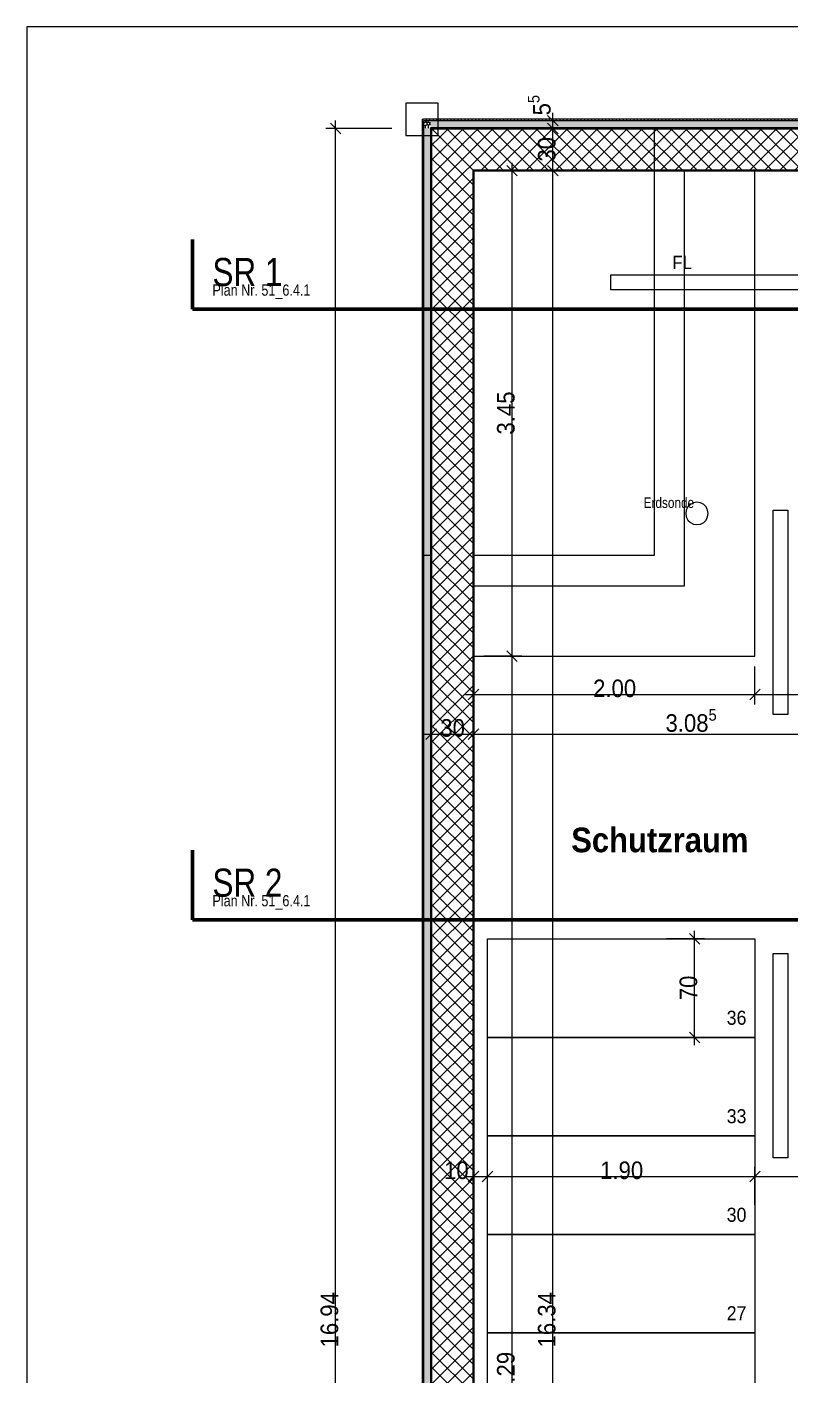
# Model space of a CAD drawing. Header units: metres. Extents: x -0.64 to 0.89, y -0.01 to 0.61.
# Drawn here: x 0.005 to 0.1134, y 0.4024 to 0.594 of the extents above; entities that cross this region are included whole.
import ezdxf
from ezdxf.xclip import XClip

# ---------------------------------------------------------------- set-up
doc = ezdxf.new("R2010")
doc.units = ezdxf.units.M
doc.header["$MEASUREMENT"] = 0
doc.header["$XCLIPFRAME"] = 0
for name, pattern in [('Strich 2', [0.002822, 0.001411, -0.001411]), ('Strichpunkt 3_1_1mm', [0.006, 0.003, -0.0015, 0, -0.0015]), ('Strichpunkt 3_1_1mm Achsen', [0.005, 0.003, -0.001, 0, -0.001]), ('Strichpunkt 6_2_2mm Schnitt', [0.01, 0.006, -0.002, 0, -0.002])]:
    doc.linetypes.add(name, pattern=pattern)
for name, color, linetype in [('010 Aussenwände', 7, 'Continuous'), ('011_Stift 1.Grau', 7, 'Continuous'), ('015 Innenwände', 7, 'Continuous'), ('015 Innenwände Bauteilschraffuren', 7, 'Continuous'), ('015 Innenwände Schichttrennlinien', 7, 'Continuous'), ('055 Treppe 2D', 7, 'Continuous'), ('107 Schutzraum', 7, 'Continuous'), ('107 Schutzraum Schichttrennlinien', 7, 'Continuous'), ('340 Schutzraum', 7, 'Continuous'), ('910 Layout Planrahmen', 7, 'Continuous')]:
    doc.layers.add(name, color=color, linetype=linetype)
doc.styles.add('ERSTELLTER_STIL_3', font='Arial.ttf', dxfattribs={"width": 0.8})
doc.styles.add('ERSTELLTER_STIL_5', font='Arial.ttf', dxfattribs={"width": 0.9})
doc.styles.add('ERSTELLTER_STIL_6', font='Arial Bold.ttf', dxfattribs={"width": 0.9})
pattern_1 = [(2e-13, (0.5632625, 0.7045894), (0, 0.0005), [])]
pattern_2 = [(90, (0.5632625, 0.7045894), (-0.0004330127, 0), [0.00025, -0.0005]), (90, (0.563046, 0.7049644), (-0.0004330127, 0), [0.00025, -0.0005]), (150, (0.5632625, 0.7048394), (0.00021650635, 0.000375), [0.00025, -0.0005]), (150, (0.5628295, 0.7048394), (0.00021650635, 0.000375), [0.00025, -0.0005]), (210, (0.5632625, 0.7045894), (-0.00021650635, 0.000375), [0.00025, -0.0005]), (210, (0.5628295, 0.7045894), (-0.00021650635, 0.000375), [0.00025, -0.0005])]
pattern_3 = [(45, (0.5632625, 0.7045894), (-0.0010606602, 0.0010606602), []), (135, (0.5632625, 0.7045894), (0.0010606602, 0.0010606602), [])]

# ---------------------------------------------------------------- blocks, each defined once
blk = doc.blocks.new('*X16')
at = {"layer": '015 Innenwände Bauteilschraffuren', "linetype": 'Continuous', "lineweight": 0, "true_color": 0x000000}
for points in [[(0.06235, 0.56859), (0.06245, 0.56859), (0.06245, 0.57659), (0.06235, 0.57659)], [(0.06235, 0.55259), (0.06245, 0.55259), (0.06245, 0.56059), (0.06235, 0.56059)], [(0.06235, 0.53659), (0.06245, 0.53659), (0.06245, 0.54459), (0.06235, 0.54459)], [(0.06235, 0.52059), (0.06245, 0.52059), (0.06245, 0.52859), (0.06235, 0.52859)], [(0.06235, 0.50459), (0.06245, 0.50459), (0.06245, 0.51259), (0.06235, 0.51259)], [(0.06235, 0.48859), (0.06245, 0.48859), (0.06245, 0.49659), (0.06235, 0.49659)], [(0.06235, 0.47259), (0.06245, 0.47259), (0.06245, 0.48059), (0.06235, 0.48059)], [(0.06235, 0.45659), (0.06245, 0.45659), (0.06245, 0.46459), (0.06235, 0.46459)], [(0.06235, 0.44059), (0.06245, 0.44059), (0.06245, 0.44859), (0.06235, 0.44859)], [(0.06235, 0.42459), (0.06245, 0.42459), (0.06245, 0.43259), (0.06235, 0.43259)], [(0.06235, 0.40859), (0.06245, 0.40859), (0.06245, 0.41659), (0.06235, 0.41659)]]:
    blk.add_hatch(color=18, dxfattribs=at).paths.add_polyline_path(points)
blk = doc.blocks.new('*X17')
at = {"layer": '015 Innenwände Bauteilschraffuren', "linetype": 'Continuous', "lineweight": 0, "true_color": 0x000000}
for points in [[(0.06726, 0.57968), (0.06245, 0.57968), (0.06245, 0.57958), (0.06726, 0.57958)], [(0.07526, 0.57958), (0.08326, 0.57958), (0.08326, 0.57968), (0.07526, 0.57968)], [(0.09126, 0.57958), (0.09926, 0.57958), (0.09926, 0.57968), (0.09126, 0.57968)], [(0.10726, 0.57958), (0.11526, 0.57958), (0.11526, 0.57968), (0.10726, 0.57968)], [(0.12326, 0.57968), (0.12326, 0.57958), (0.13015, 0.57958), (0.13015, 0.57968)]]:
    blk.add_hatch(color=18, dxfattribs=at).paths.add_polyline_path(points)
blk = doc.blocks.new('Zeichnung_2_1', base_point=(0.56326, 0.70459))
at = {"layer": '015 Innenwände Bauteilschraffuren', "linetype": 'Continuous', "lineweight": 0, "true_color": 0x000000}
h = blk.add_hatch(dxfattribs=at)
h.set_pattern_fill('Dämmstoff__allgemein_ver_32', color=18, style=0, pattern_type=2)
h.set_pattern_definition(pattern_1)
h.paths.add_polyline_path([(0.06115, 0.58088), (0.06135, 0.58068), (0.06135, 0.58088)])
h = blk.add_hatch(dxfattribs=at)
h.set_pattern_fill('Dämmstoff__allgemein_ver_32', color=18, style=0, pattern_type=2)
h.set_pattern_definition(pattern_1)
h.paths.add_polyline_path([(0.06115, 0.58068), (0.06135, 0.58068), (0.06115, 0.58088)])
h = blk.add_hatch(dxfattribs=at)
h.set_pattern_fill('Dämmstoff__allgemein_ver_32', color=18, style=0, pattern_type=2)
h.set_pattern_definition(pattern_1)
h.paths.add_polyline_path([(0.06115, 0.23968), (0.06135, 0.23968), (0.06135, 0.58068), (0.06115, 0.58068)])
h = blk.add_hatch(dxfattribs=at)
h.set_pattern_fill('Dämmstoff__allgemein_ver_32', color=18, style=0, pattern_type=2)
h.set_pattern_definition([(270, (0.5632625, 0.7045894), (0.0005, 0), [])])
h.paths.add_polyline_path([(0.06135, 0.58068), (0.13015, 0.58068), (0.13015, 0.58088), (0.06135, 0.58088)])
h = blk.add_hatch(dxfattribs=at)
h.set_pattern_fill('Dämmstoff__Polystyrol_XP_F3', color=18, style=0, pattern_type=2)
h.set_pattern_definition(pattern_2)
h.paths.add_polyline_path([(0.06135, 0.58068), (0.06235, 0.57968), (0.06235, 0.58068)])
h = blk.add_hatch(dxfattribs=at)
h.set_pattern_fill('Dämmstoff__Polystyrol_XP_F3', color=18, style=0, pattern_type=2)
h.set_pattern_definition(pattern_2)
h.paths.add_polyline_path([(0.06135, 0.57968), (0.06235, 0.57968), (0.06135, 0.58068)])
h = blk.add_hatch(dxfattribs=at)
h.set_pattern_fill('Dämmstoff__Polystyrol_XP_F3', color=18, style=0, pattern_type=2)
h.set_pattern_definition(pattern_2)
h.paths.add_polyline_path([(0.06235, 0.58068), (0.06235, 0.57968), (0.13015, 0.57968), (0.13015, 0.58068)])
h = blk.add_hatch(dxfattribs=at)
h.set_pattern_fill('Dämmstoff__Polystyrol_XP_F3', color=18, style=0, pattern_type=2)
h.set_pattern_definition(pattern_2)
h.paths.add_polyline_path([(0.06135, 0.24068), (0.06235, 0.24068), (0.06235, 0.57968), (0.06135, 0.57968)])
h = blk.add_hatch(dxfattribs=at)
h.set_pattern_fill('Beton_0001', color=18, style=0, pattern_type=2)
h.set_pattern_definition(pattern_3)
h.paths.add_polyline_path([(0.06245, 0.57958), (0.06845, 0.57358), (0.06845, 0.57958)])
h = blk.add_hatch(dxfattribs=at)
h.set_pattern_fill('Beton_0001', color=18, style=0, pattern_type=2)
h.set_pattern_definition(pattern_3)
h.paths.add_polyline_path([(0.06245, 0.57358), (0.06845, 0.57358), (0.06245, 0.57958)])
h = blk.add_hatch(dxfattribs=at)
h.set_pattern_fill('Beton_0001', color=18, style=0, pattern_type=2)
h.set_pattern_definition(pattern_3)
h.paths.add_polyline_path([(0.06845, 0.57358), (0.13015, 0.57358), (0.13015, 0.57958), (0.06845, 0.57958)])
h = blk.add_hatch(dxfattribs=at)
h.set_pattern_fill('Beton_0001', color=18, style=0, pattern_type=2)
h.set_pattern_definition(pattern_3)
h.paths.add_polyline_path([(0.06845, 0.24678), (0.06845, 0.57358), (0.06245, 0.57358), (0.06245, 0.24678)])
at = {"layer": '010 Aussenwände', "color": 7, "linetype": 'Strichpunkt 3_1_1mm', "lineweight": 20, "ltscale": 1000, "flags": 128}
for points in [[(0.06845, 0.50458), (0.10845, 0.50458), (0.10845, 0.57358)], [(0.06845, 0.51458), (0.09845, 0.51458), (0.09845, 0.57358)]]:
    blk.add_lwpolyline(points, dxfattribs=at)
at = {"layer": '011_Stift 1.Grau', "color": 7, "linetype": 'Strichpunkt 3_1_1mm Achsen', "lineweight": 13, "ltscale": 1000}
for p, q in [((0.09415, 0.58088), (0.09415, 0.58068)), ((0.09415, 0.57968), (0.09415, 0.51888)), ((0.06245, 0.51888), (0.06115, 0.51888)), ((0.09415, 0.51888), (0.06845, 0.51888))]:
    blk.add_line(p, q, dxfattribs=at)
at = {"layer": '011_Stift 1.Grau', "color": 7, "linetype": 'Strichpunkt 3_1_1mm', "lineweight": 13, "ltscale": 1000, "flags": 128}
blk.add_lwpolyline([(0.05885, 0.57858), (0.06345, 0.57858), (0.06345, 0.58317), (0.05885, 0.58317)], close=True, dxfattribs=at)
at = {"layer": '011_Stift 1.Grau', "color": 1, "linetype": 'Continuous', "lineweight": 13, "ltscale": 1000, "flags": 128}
blk.add_lwpolyline([(0.10181, 0.52487), (0.10172, 0.52534), (0.10151, 0.5258), (0.10117, 0.52614), (0.10071, 0.52635), (0.1002, 0.52644), (0.09974, 0.52635), (0.09927, 0.52614), (0.09893, 0.5258), (0.09868, 0.52534), (0.09863, 0.52487), (0.09868, 0.52436), (0.09893, 0.5239), (0.09927, 0.52356), (0.09974, 0.52335), (0.1002, 0.52327), (0.10071, 0.52335), (0.10117, 0.52356), (0.10151, 0.5239), (0.10172, 0.52436)], close=True, dxfattribs=at)
at = {"layer": '015 Innenwände', "color": 7, "linetype": 'Continuous', "lineweight": 13, "ltscale": 1000, "flags": 128}
for points in [[(0.06115, 0.58088), (0.06135, 0.58088)], [(0.06115, 0.58088), (0.06115, 0.23968)], [(0.13015, 0.58088), (0.06135, 0.58088)]]:
    blk.add_lwpolyline(points, dxfattribs=at)
at = {"layer": '015 Innenwände', "color": 7, "linetype": 'Continuous', "lineweight": 35, "ltscale": 1000, "flags": 128}
for points in [[(0.06845, 0.24678), (0.06845, 0.57358)], [(0.06845, 0.57358), (0.13015, 0.57358)]]:
    blk.add_lwpolyline(points, dxfattribs=at)
at = {"layer": '015 Innenwände Schichttrennlinien', "color": 7, "linetype": 'Continuous', "lineweight": 20, "ltscale": 1000}
for p, q in [((0.06235, 0.58068), (0.06135, 0.58068)), ((0.06135, 0.58068), (0.06135, 0.57968)), ((0.06235, 0.58068), (0.06135, 0.58068)), ((0.13015, 0.58068), (0.06235, 0.58068)), ((0.06135, 0.57968), (0.06135, 0.24068)), ((0.06245, 0.57968), (0.06235, 0.57968)), ((0.06235, 0.57968), (0.06235, 0.57958)), ((0.06245, 0.57968), (0.06235, 0.57968)), ((0.06235, 0.57958), (0.06235, 0.24078)), ((0.13015, 0.57968), (0.06245, 0.57968))]:
    blk.add_line(p, q, dxfattribs=at)
at = {"layer": '015 Innenwände Schichttrennlinien', "color": 7, "linetype": 'Continuous', "lineweight": 35, "ltscale": 1000}
for p, q in [((0.06845, 0.57958), (0.06245, 0.57958)), ((0.06245, 0.57958), (0.06245, 0.57358)), ((0.06845, 0.57958), (0.06245, 0.57958)), ((0.13015, 0.57958), (0.06845, 0.57958)), ((0.06245, 0.57358), (0.06245, 0.24678))]:
    blk.add_line(p, q, dxfattribs=at)
at = {"layer": '107 Schutzraum', "color": 7, "linetype": 'Continuous', "lineweight": 13, "ltscale": 1000}
for p, q in [((0.04886, 0.57958), (0.04886, 0.5807)), ((0.08114, 0.58068), (0.07574, 0.58068)), ((0.07899, 0.58143), (0.08049, 0.57993)), ((0.07974, 0.58068), (0.07974, 0.5818)), ((0.07974, 0.57958), (0.07974, 0.58068)), ((0.05686, 0.57958), (0.04746, 0.57958)), ((0.04961, 0.57883), (0.04811, 0.58033)), ((0.04886, 0.24078), (0.04886, 0.57958)), ((0.08114, 0.57958), (0.07574, 0.57958)), ((0.08049, 0.57883), (0.07899, 0.58033)), ((0.07974, 0.57358), (0.07974, 0.57958)), ((0.07534, 0.57358), (0.06993, 0.57358)), ((0.07468, 0.57283), (0.07318, 0.57433)), ((0.07393, 0.57358), (0.07393, 0.5747)), ((0.07393, 0.50458), (0.07393, 0.57358)), ((0.08114, 0.57358), (0.07574, 0.57358)), ((0.07899, 0.57433), (0.08049, 0.57283)), ((0.07974, 0.24678), (0.07974, 0.57358)), ((0.07534, 0.50458), (0.06993, 0.50458)), ((0.07318, 0.50533), (0.07468, 0.50383)), ((0.07393, 0.29878), (0.07393, 0.50458)), ((0.06845, 0.4977), (0.06845, 0.50311)), ((0.10845, 0.4977), (0.10845, 0.50311)), ((0.06733, 0.49911), (0.06845, 0.49911)), ((0.0692, 0.49986), (0.0677, 0.49836)), ((0.06845, 0.49911), (0.10845, 0.49911)), ((0.1092, 0.49986), (0.1077, 0.49836)), ((0.10845, 0.49911), (0.13015, 0.49911)), ((0.06245, 0.49208), (0.06245, 0.49749)), ((0.06845, 0.49208), (0.06845, 0.49749)), ((0.06133, 0.49349), (0.06245, 0.49349)), ((0.0632, 0.49424), (0.0617, 0.49274)), ((0.06245, 0.49349), (0.06845, 0.49349)), ((0.0692, 0.49424), (0.0677, 0.49274)), ((0.06845, 0.49349), (0.13015, 0.49349)), ((0.10128, 0.46438), (0.09588, 0.46438)), ((0.10063, 0.46363), (0.09913, 0.46513)), ((0.09988, 0.46438), (0.09988, 0.46551)), ((0.09988, 0.45038), (0.09988, 0.46438)), ((0.10388, 0.45038), (0.09847, 0.45038)), ((0.09913, 0.45113), (0.10063, 0.44963)), ((0.09988, 0.44926), (0.09988, 0.45038)), ((0.0692, 0.43136), (0.0677, 0.42986)), ((0.06845, 0.42661), (0.06845, 0.43201)), ((0.0712, 0.43136), (0.0697, 0.42986)), ((0.07045, 0.42661), (0.07045, 0.43201)), ((0.1092, 0.43136), (0.1077, 0.42986)), ((0.10845, 0.42661), (0.10845, 0.43201)), ((0.06733, 0.43061), (0.06845, 0.43061)), ((0.06845, 0.43061), (0.07045, 0.43061)), ((0.07045, 0.43061), (0.10845, 0.43061)), ((0.10845, 0.43061), (0.13015, 0.43061))]:
    blk.add_line(p, q, dxfattribs=at)
at = {"layer": '107 Schutzraum Schichttrennlinien', "color": 7, "linetype": 'Continuous', "lineweight": 13, "ltscale": 1000, "flags": 128}
for points in [[(0.08798, 0.55875), (0.11702, 0.55875), (0.11702, 0.55664), (0.08798, 0.55664)], [(0.11312, 0.5253), (0.11312, 0.49627), (0.11102, 0.49627), (0.11102, 0.5253)], [(0.11312, 0.46233), (0.11312, 0.43329), (0.11102, 0.43329), (0.11102, 0.46233)]]:
    blk.add_lwpolyline(points, close=True, dxfattribs=at)
at = {"layer": '340 Schutzraum', "color": 7, "linetype": 'Strich 2', "lineweight": 13, "ltscale": 1000}
for p, q in [((0.07045, 0.45038), (0.07045, 0.46438)), ((0.07045, 0.46438), (0.10845, 0.46438)), ((0.10845, 0.46438), (0.10845, 0.45038)), ((0.07045, 0.43638), (0.07045, 0.45038)), ((0.07045, 0.45038), (0.10845, 0.45038)), ((0.10845, 0.45038), (0.07045, 0.45038)), ((0.10845, 0.45038), (0.10845, 0.43638)), ((0.07045, 0.42238), (0.07045, 0.43638)), ((0.07045, 0.43638), (0.10845, 0.43638)), ((0.10845, 0.43638), (0.07045, 0.43638)), ((0.10845, 0.43638), (0.10845, 0.42238)), ((0.07045, 0.40838), (0.07045, 0.42238)), ((0.07045, 0.42238), (0.10845, 0.42238)), ((0.10845, 0.42238), (0.07045, 0.42238)), ((0.10845, 0.42238), (0.10845, 0.40838)), ((0.07045, 0.39438), (0.07045, 0.40838)), ((0.07045, 0.40838), (0.10845, 0.40838)), ((0.10845, 0.40838), (0.07045, 0.40838)), ((0.10845, 0.40838), (0.10845, 0.39438))]:
    blk.add_line(p, q, dxfattribs=at)
at = {"layer": '340 Schutzraum', "color": 7, "linetype": 'Strichpunkt 6_2_2mm Schnitt', "lineweight": 50, "ltscale": 1000, "flags": 128}
for points in [[(0.02853, 0.56377), (0.02853, 0.5539), (0.12793, 0.5539)], [(0.02853, 0.47698), (0.02853, 0.46711), (0.12793, 0.46711)]]:
    blk.add_lwpolyline(points, dxfattribs=at)
at = {"color": 7, "linetype": 'Continuous', "lineweight": 13, "ltscale": 1000}
for name in ['*X17', '*X16']:
    blk.add_blockref(name, (0, 0), dxfattribs=at)
at = {"layer": '055 Treppe 2D', "color": 7, "linetype": 'Continuous', "lineweight": 13, "insert": (0.09263, 0.52561), "char_height": 0.0015, "attachment_point": 7, "style": 'ERSTELLTER_STIL_3'}
blk.add_mtext('\\A1;{\\pql;\\fArial|b0|i0|c0|p0;\\W0.800000;Erdsonde}', dxfattribs=at)
at = {"layer": '107 Schutzraum', "color": 7, "linetype": 'Continuous', "lineweight": 13, "char_height": 0.0025, "attachment_point": 7, "rotation": 90, "style": 'ERSTELLTER_STIL_5'}
for s, insert in [('\\A1;{\\pql;\\fArial|b0|i0|c0|p0;\\W0.900000;5\\fArial|b0|i0|c0|p0;\\W0.900000;\\A1{\\H.66x;\\S5^  ;}}', (0.08014, 0.58143)), ('\\A1;{\\pql;\\fArial|b0|i0|c0|p0;\\W0.900000;30}', (0.08014, 0.57486)), ('\\A1;{\\pql;\\fArial|b0|i0|c0|p0;\\W0.900000;3.45}', (0.07433, 0.53607)), ('\\A1;{\\pql;\\fArial|b0|i0|c0|p0;\\W0.900000;70}', (0.10028, 0.45567)), ('\\A1;{\\pql;\\fArial|b0|i0|c0|p0;\\W0.900000;16.94}', (0.04926, 0.40632)), ('\\A1;{\\pql;\\fArial|b0|i0|c0|p0;\\W0.900000;16.34}', (0.08014, 0.40632)), ('\\A1;{\\pql;\\fArial|b0|i0|c0|p0;\\W0.900000;10.29}', (0.07433, 0.39782))]:
    blk.add_mtext(s, dxfattribs=dict(at, insert=insert))
at = {"layer": '107 Schutzraum', "color": 7, "linetype": 'Continuous', "lineweight": 13}
for s, insert, char_height, attachment_point, style in [('\\A1;{\\pql;\\fArial|b0|i0|c0|p0;\\W0.900000;2.00}', (0.08545, 0.49871), 0.0025, 7, 'ERSTELLTER_STIL_5'), ('\\A1;{\\pql;\\fArial|b0|i0|c0|p0;\\W0.900000;3.08\\fArial|b0|i0|c0|p0;\\W0.900000;\\A1{\\H.66x;\\S5^  ;}}', (0.09574, 0.49309), 0.0025, 7, 'ERSTELLTER_STIL_5'), ('\\A1;{\\pql;\\fArial|b0|i0|c0|p0;\\W0.900000;30}', (0.06374, 0.49309), 0.0025, 7, 'ERSTELLTER_STIL_5'), ('\\A1;{\\pql;\\fArial|b1|i0|c0|p0;\\W0.900000;Schutzraum}', (0.08234, 0.4802), 0.0035, 1, 'ERSTELLTER_STIL_6'), ('\\A1;{\\pql;\\fArial|b0|i0|c0|p0;\\W0.900000;10}', (0.06427, 0.43021), 0.0025, 7, 'ERSTELLTER_STIL_5'), ('\\A1;{\\pql;\\fArial|b0|i0|c0|p0;\\W0.900000;1.90}', (0.08645, 0.43021), 0.0025, 7, 'ERSTELLTER_STIL_5')]:
    blk.add_mtext(s, dxfattribs=dict(at, insert=insert, char_height=char_height, attachment_point=attachment_point, style=style))
at = {"layer": '340 Schutzraum', "color": 7, "linetype": 'Continuous', "lineweight": 13, "attachment_point": 1, "style": 'ERSTELLTER_STIL_5'}
for s, insert, char_height in [('\\A1;{\\pql;\\fArial|b0|i0|c0|p0;\\W0.900000;FL}', (0.09672, 0.56148), 0.0019), ('\\A1;{\\pql;\\fArial|b0|i0|c0|p0;\\W0.900000;36}', (0.10444, 0.45418), 0.002), ('\\A1;{\\pql;\\fArial|b0|i0|c0|p0;\\W0.900000;33}', (0.10444, 0.44018), 0.002), ('\\A1;{\\pql;\\fArial|b0|i0|c0|p0;\\W0.900000;30}', (0.10444, 0.42618), 0.002), ('\\A1;{\\pql;\\fArial|b0|i0|c0|p0;\\W0.900000;27}', (0.10444, 0.41218), 0.002)]:
    blk.add_mtext(s, dxfattribs=dict(at, insert=insert, char_height=char_height))
at = {"layer": '340 Schutzraum', "color": 7, "linetype": 'Continuous', "lineweight": 13, "char_height": 0.004, "attachment_point": 7, "rotation": 0.0028, "line_spacing_factor": 0.564918, "style": 'ERSTELLTER_STIL_3'}
for s, insert in [('\\A1;{\\pql;\\fArial|b0|i0|c0|p0;\\W0.800000;SR 1\\P\\pql;\\fArial|b0|i0|c0|p0;\\H0.400000x;\\W0.800000;Plan Nr. 51_6.4.1}', (0.03136, 0.55534)), ('\\A1;{\\pql;\\fArial|b0|i0|c0|p0;\\W0.800000;SR 2\\P\\pql;\\fArial|b0|i0|c0|p0;\\H0.400000x;\\W0.800000;Plan Nr. 51_6.4.1}', (0.03136, 0.46855))]:
    blk.add_mtext(s, dxfattribs=dict(at, insert=insert))

msp = doc.modelspace()

# ---------------------------------------------------------------- linework, layer by layer
at = {"layer": '910 Layout Planrahmen', "color": 7, "linetype": 'Continuous', "lineweight": 13, "ltscale": 1000}
for p, q in [((0.005, 0.594), (0.005, 0.01)), ((0.424, 0.594), (0.005, 0.594))]:
    msp.add_line(p, q, dxfattribs=at)

# ---------------------------------------------------------------- block references
at = {"layer": '011_Stift 1.Grau', "color": 7, "linetype": 'Continuous', "lineweight": 13, "ltscale": 1000}
ref = msp.add_blockref('Zeichnung_2_1', (0.56326, 0.70459), dxfattribs=at)
XClip(ref).set_block_clipping_path([(0.0069622951, 0.0772468264), (0.2080568708, 0.594)])

doc.saveas('drawing.dxf')
